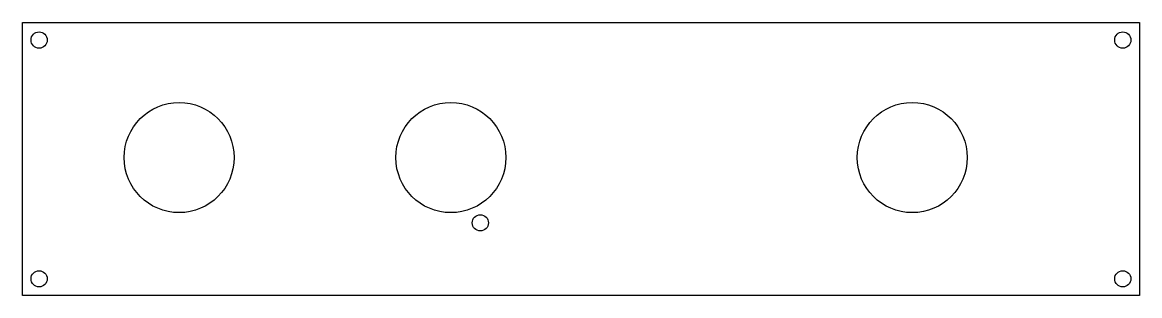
# Model space of a CAD drawing. Header units: inches. Extents: x 0.1 to 10.2, y 0.2 to 2.6.
import ezdxf

# ---------------------------------------------------------------- set-up
doc = ezdxf.new("R2010")
doc.units = ezdxf.units.IN
doc.header["$MEASUREMENT"] = 0

msp = doc.modelspace()

# ---------------------------------------------------------------- linework, layer by layer
at = {"color": 200, "linetype": 'Continuous', "lineweight": 25, "true_color": 0xbf00ff}
for p, q in [((0.15, 0.158), (0.15, 2.599)), ((0.15, 2.599), (10.15, 2.599)), ((10.15, 2.599), (10.15, 0.158)), ((10.15, 0.158), (0.15, 0.158))]:
    msp.add_line(p, q, dxfattribs=at)
for centre in [(0.3, 2.441), (9.999, 2.441), (4.249, 0.808), (0.3, 0.308), (9.999, 0.308)]:
    msp.add_circle(centre, 0.0725)
for centre in [(1.553, 1.391), (3.985, 1.391), (8.115, 1.391)]:
    msp.add_circle(centre, 0.492, dxfattribs=at)

doc.saveas('drawing.dxf')
